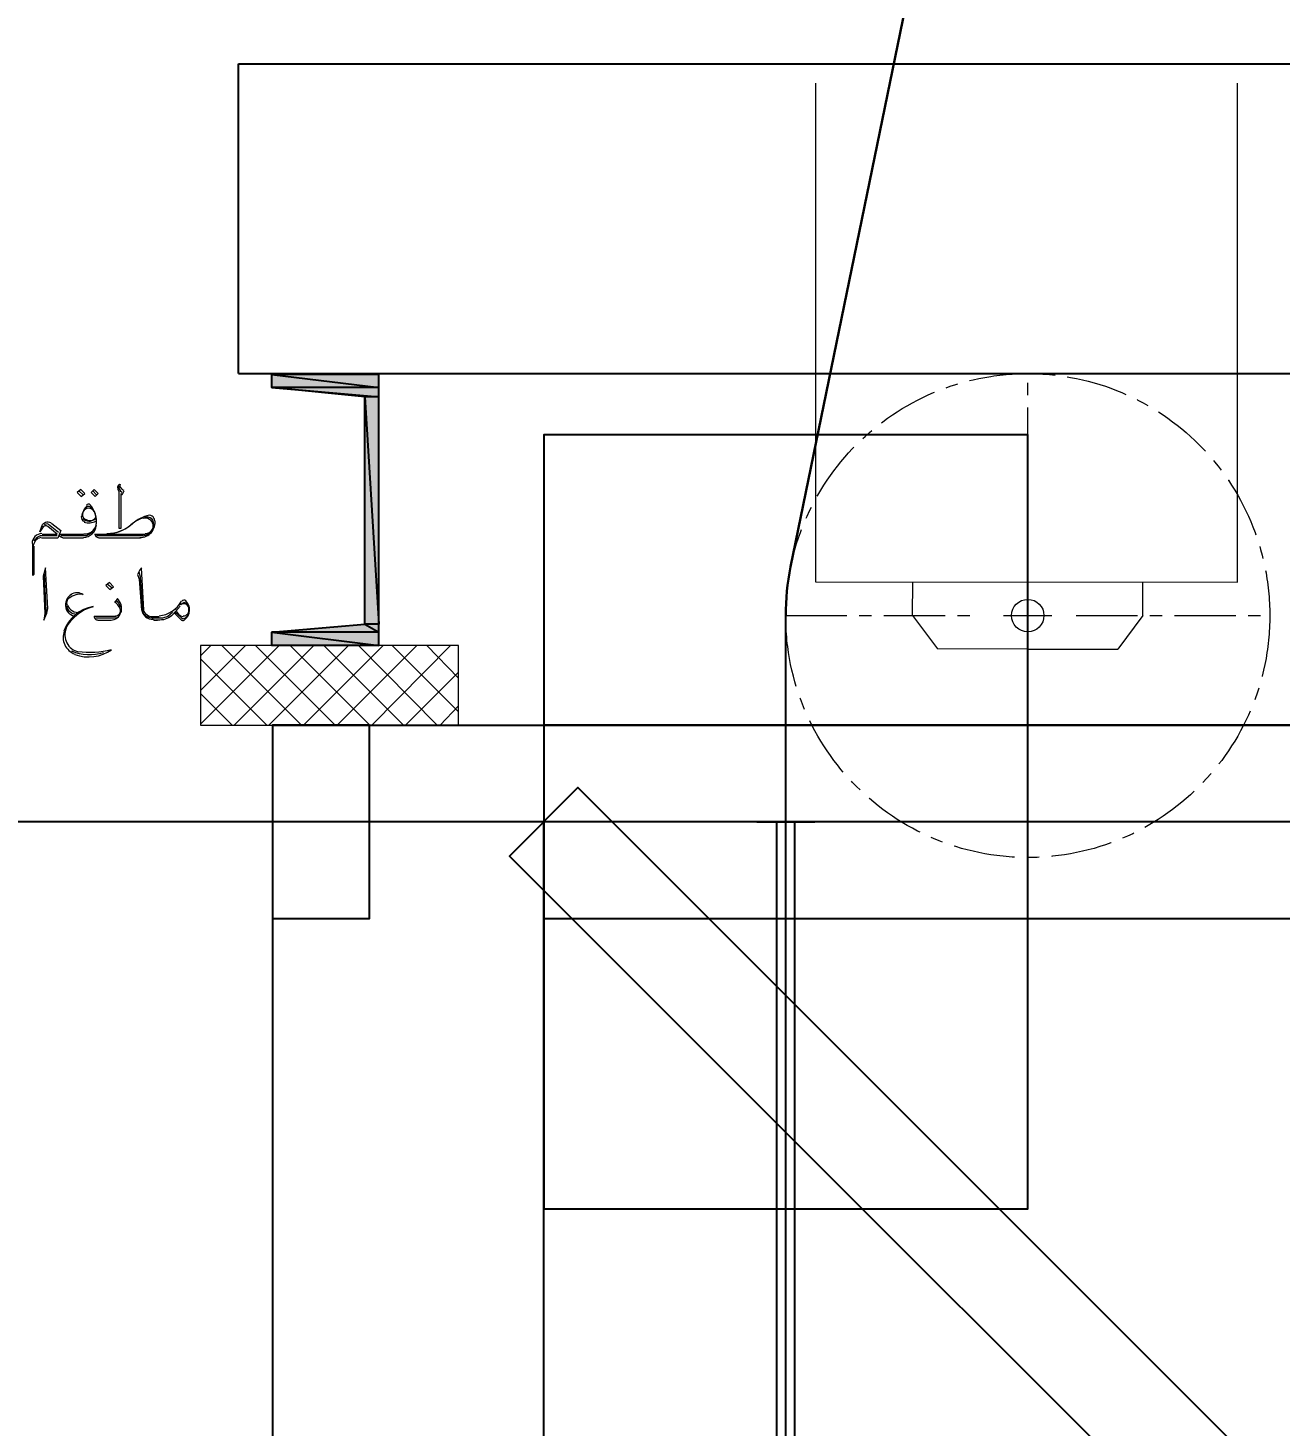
# Model space of a CAD drawing. Header units: millimetres. Extents: x -665 to 1024385, y -25305 to 3861.
# Drawn here: x 1384 to 2031, y -5875 to -5152 of the extents above; entities that cross this region are included whole.
import ezdxf

# ---------------------------------------------------------------- set-up
doc = ezdxf.new("R2010")
doc.units = ezdxf.units.MM
doc.linetypes.add('$1$CENTER', pattern=[50.8, 31.75, -6.35, 6.35, -6.35])
doc.layers.add('$1$Car', color=3, linetype='Continuous', lineweight=18)
doc.layers.add('$1$CL', color=2, linetype='$1$CENTER', lineweight=0)
for name, color, linetype in [('$1$PDF_0', 7, 'Continuous'), ('AA_Rail', 7, 'Continuous'), ('AA_Rope', 7, 'Continuous'), ('Steel', 7, 'Continuous')]:
    doc.layers.add(name, color=color, linetype=linetype)
doc.layers.add('AA_Datum', color=7, linetype='Continuous', plot=False)
doc.styles.add('Century Gothic$001H0', font='cent.shx')
doc.dimstyles.new('Copy of ISO-25', dxfattribs={"dimtxt": 250, "dimasz": 80, "dimexe": 1.25, "dimexo": 0.625, "dimtad": 1, "dimtxsty": 'Century Gothic$001H0', "dimblk": 'ARCHTICK', "dimcen": 2.5, "dimadec": 0, "dimazin": 0, "dimtfac": 1, "dimtmove": 0, "dimatfit": 3, "dimfxl": 1, "dimarcsym": 0})

# ---------------------------------------------------------------- blocks, each defined once
blk = doc.blocks.new('*U51')
at = {"layer": '$1$CL', "color": 0, "transparency": 16777216}
for p, q in [((0, 25), (0, 125.12)), ((-125.12, 0), (-25, 0)), ((25, 0), (125.12, 0)), ((0, -125.12), (0, -25))]:
    blk.add_line(p, q, dxfattribs=at)
at = {"layer": '$1$CL', "color": 0, "linetype": 'Continuous', "transparency": 16777216}
for p, q in [((0, -12.5), (0, 12.5)), ((-12.5, 0), (12.5, 0))]:
    blk.add_line(p, q, dxfattribs=at)
blk = doc.blocks.new('_ArchTick')
at = {"color": 0, "linetype": 'ByBlock', "const_width": 0.15}
blk.add_lwpolyline([(-0.5, -0.5), (0.5, 0.5)], dxfattribs=at)
blk = doc.blocks.new('*D95')
at = {"color": 0, "lineweight": -2, "transparency": 16777216}
for p, q in [((3250, -5562.37), (249.37, -5562.37)), ((250.62, -23062.37), (250.62, -5562.37)), ((3250, -23062.37), (249.37, -23062.37))]:
    blk.add_line(p, q, dxfattribs=at)
at = {"layer": 'Defpoints', "color": 0, "transparency": 16777216}
for p in [(250.62, -5562.37), (3250.62, -5562.37), (3250.62, -23062.37)]:
    blk.add_point(p, dxfattribs=at)
at = {"color": 0, "lineweight": -2, "transparency": 16777216, "xscale": 80, "yscale": 80, "zscale": 80}
for p, rotation in [((250.62, -5562.37), 90), ((250.62, -23062.37), 270)]:
    blk.add_blockref('_ArchTick', p, dxfattribs=dict(at, rotation=rotation))
at = {"color": 0, "transparency": 16777216, "insert": (125, -14312.37), "char_height": 250, "attachment_point": 5, "rotation": 90, "style": 'Century Gothic$001H0'}
blk.add_mtext('SHAFT TOTAL HEIGHT 17500', dxfattribs=at)

msp = doc.modelspace()

# ---------------------------------------------------------------- hatches: boundary and pattern name
at = {"true_color": 0x000007}
h = msp.add_hatch(color=7, dxfattribs=at)
h.paths.add_polyline_path([(1565.558, -5331.187), (1510.255, -5331.187), (1565.558, -5338.034)])
h.paths.add_polyline_path([(1510.255, -5331.187), (1565.558, -5338.034), (1510.255, -5338.034)])
h = msp.add_hatch(color=7, dxfattribs=at)
h.paths.add_polyline_path([(1565.558, -5338.034), (1510.255, -5338.034), (1565.558, -5342.774)])
h.paths.add_polyline_path([(1510.255, -5338.034), (1565.558, -5342.774), (1558.184, -5342.774)])
h = msp.add_hatch(color=7, dxfattribs=at)
h.paths.add_polyline_path([(1565.558, -5342.774), (1558.184, -5342.774), (1565.558, -5460.226)])
h.paths.add_polyline_path([(1558.184, -5342.774), (1565.558, -5460.226), (1558.184, -5460.226)])
h = msp.add_hatch(color=7, dxfattribs=at)
h.paths.add_polyline_path([(1565.558, -5460.226), (1558.184, -5460.226), (1565.558, -5464.44)])
h.paths.add_polyline_path([(1558.184, -5460.226), (1565.558, -5464.44), (1510.255, -5464.44)])
h = msp.add_hatch(color=7, dxfattribs=at)
h.paths.add_polyline_path([(1565.558, -5464.44), (1510.255, -5464.44), (1565.558, -5471.287)])
h.paths.add_polyline_path([(1510.255, -5464.44), (1565.558, -5471.287), (1510.255, -5471.287)])

# ---------------------------------------------------------------- linework, layer by layer
at = {"layer": '$1$Car', "ltscale": 4}
for p, q in [((1790.969, -5180.793), (1790.969, -5438.34)), ((2008.956, -5438.584), (2008.956, -5180.793)), ((1790.969, -5438.34), (2008.956, -5438.584)), ((1841.174, -5455.693), (1841.203, -5438.396)), ((1960.076, -5455.826), (1960.085, -5438.529)), ((1841.174, -5455.693), (1854.03, -5473.02)), ((1960.076, -5455.826), (1947.182, -5473.124)), ((1900.606, -5473.124), (1854.03, -5473.02)), ((1900.606, -5473.124), (1947.182, -5473.124))]:
    msp.add_line(p, q, dxfattribs=at)
msp.add_circle((1900.625, -5455.793), 8.379, dxfattribs=at)
at = {"layer": '$1$CL', "color": 1, "linetype": 'Continuous', "lineweight": 30}
msp.add_line((1910.921, -4783.068), (1778.171, -5430.693), dxfattribs=at)
at = {"layer": '$1$CL'}
msp.add_circle((1900.625, -5455.793), 125, dxfattribs=at)
at = {"layer": '$1$CL', "color": 1, "linetype": 'Continuous', "lineweight": 30}
msp.add_arc((1900.625, -5455.793), 125, 168.416006, 180, dxfattribs=at)
at = {"layer": '$1$PDF_0', "lineweight": 18}
for points in [[(1413.603, -5392.795), (1411.486, -5390.679), (1409.672, -5392.191), (1411.788, -5394.307)], [(1420.557, -5392.795), (1418.44, -5390.679), (1416.929, -5392.191), (1419.045, -5394.307)], [(1392.437, -5458.106), (1393.949, -5454.478), (1394.554, -5452.059), (1393.344, -5431.196), (1392.135, -5435.429), (1393.042, -5454.78)], [(1428.418, -5440.871), (1426.302, -5438.755), (1424.488, -5440.267), (1426.604, -5442.383)]]:
    msp.add_lwpolyline(points, close=True, dxfattribs=at)
for points in [[(1412.695, -5393.4), (1410.579, -5391.284)], [(1419.65, -5393.4), (1417.836, -5391.284)], [(1431.14, -5391.586), (1431.14, -5410.635), (1432.349, -5410.635), (1432.349, -5392.795), (1432.954, -5393.4), (1433.861, -5391.284)], [(1396.67, -5408.216), (1401.206, -5411.844), (1399.694, -5415.775), (1391.228, -5415.775)], [(1392.739, -5408.821), (1393.949, -5408.216), (1394.856, -5408.518), (1399.996, -5412.751)], [(1399.391, -5414.566), (1390.623, -5414.566), (1388.809, -5415.473), (1387.297, -5417.287)], [(1400.299, -5413.658), (1412.998, -5413.658)], [(1417.836, -5412.751), (1414.51, -5414.566), (1401.206, -5414.566)], [(1412.998, -5415.775), (1402.415, -5415.775)], [(1418.743, -5413.658), (1445.048, -5413.658)], [(1443.537, -5414.566), (1419.65, -5414.566)], [(1442.327, -5415.775), (1420.859, -5415.775)], [(1387.297, -5420.008), (1387.297, -5434.522), (1386.692, -5435.126), (1386.692, -5418.799)], [(1444.141, -5452.966), (1442.932, -5431.196), (1442.025, -5432.103), (1440.815, -5434.522), (1441.722, -5436.94), (1442.932, -5452.966)], [(1393.344, -5454.478), (1393.647, -5453.268), (1392.739, -5434.219)], [(1443.537, -5453.268), (1442.327, -5436.033), (1441.722, -5433.312)], [(1427.511, -5441.476), (1425.395, -5439.662)], [(1430.535, -5446.919), (1429.325, -5448.733)], [(1429.93, -5448.128), (1431.14, -5449.64), (1432.047, -5451.454)], [(1462.888, -5450.849), (1458.957, -5455.385)], [(1467.423, -5451.454), (1466.214, -5449.64), (1465.004, -5449.035), (1463.19, -5450.245)], [(1429.628, -5456.292), (1418.44, -5456.292)], [(1429.93, -5456.897), (1428.721, -5457.199), (1419.347, -5457.199)], [(1420.557, -5458.106), (1427.209, -5458.106)], [(1448.072, -5456.292), (1452.003, -5456.292)], [(1449.282, -5458.106), (1451.096, -5458.106)], [(1463.493, -5458.106), (1459.562, -5454.175)], [(1460.469, -5454.175), (1463.493, -5456.897), (1464.4, -5457.501), (1465.609, -5456.897), (1467.121, -5455.385)]]:
    msp.add_lwpolyline(points, dxfattribs=at)
for points in [[(1418.383, -5402.061, 0.6063276), (1412.753, -5402.061, 0.3859241), (1413.836, -5406.19)], [(1419.563, -5409.003, 0.2047363), (1416.451, -5398.564, 0.4329941), (1414.478, -5398.783)], [(1392.135, -5410.03), (1390.32, -5412.449), (1391.832, -5408.821, -0.5118638), (1396.495, -5408.214)], [(1391.53, -5413.658), (1399.391, -5413.658), (1394.554, -5409.728, 0.3544211), (1392.024, -5410.088)], [(1449.852, -5406.691, 0.4724467), (1445.606, -5404.181, 0.0944649), (1437.309, -5408.951)], [(1406.676, -5444.886, 0.3149514), (1403.766, -5451.745, 0.3621915), (1409.023, -5455.988)], [(1406.537, -5444.757, -0.3070834), (1412.778, -5444.912, 0.2047047), (1405.529, -5446.776)], [(1429.476, -5455.989, 0.5354861), (1431.86, -5452.34, 0.1259508), (1428.96, -5448.611)], [(1458.957, -5454.175), (1456.538, -5456.292), (1453.817, -5457.199), (1449.282, -5457.199, -0.3464882), (1443.238, -5453.179)], [(1465.167, -5457.984, 0.4567016), (1465.809, -5448.218, 0.4647375), (1463.739, -5448.406)], [(1459.047, -5455.197, -0.2125669), (1452.305, -5458.106), (1450.189, -5458.106)]]:
    msp.add_lwpolyline(points, format="xyb", dxfattribs=at)
for centre, radius, start, end in [((1433.105, -5389.923), 2.57, 125.45744, 214.526044), ((1434.313, -5388.411), 2.569, 168.381182, 258.98567), ((1434.013, -5389.318), 2.873, 172.341905, 247.149088), ((1422.824, -5406.553), 11.036, 136.415502, 170.451997), ((1415.567, -5401.111), 1.664, 20.870184, 150.975368), ((1402.266, -5408.064), 17.384, 4.157943, 20.375507), ((1414.056, -5405.041), 2.268, 170.202434, 253.018624), ((1415.87, -5402.32), 4.687, 224.452065, 311.966444), ((1412.544, -5408.367), 7.106, 272.594288, 353.822003), ((1413.451, -5407.461), 6.198, 266.817707, 5.005144), ((1415.568, -5400.204), 7.71, 252.766668, 299.049929), ((1416.173, -5402.622), 4.082, 236.550549, 320.944658), ((1424.035, -5392.343), 21.315, 272.547742, 308.349254), ((1425.244, -5394.157), 19.199, 269.450426, 312.259811), ((1447.316, -5418.648), 13.758, 105.583986, 132.527322), ((1442.176, -5407.762), 7.71, 269.451086, 9.122392), ((1444.897, -5409.577), 4.082, 12.96812, 105.110331), ((1445.804, -5408.367), 3.477, 48.049656, 113.02265), ((1444.898, -5409.275), 4.081, 269.615532, 10.779779), ((1444.594, -5408.67), 4.687, 343.676805, 41.929371), ((1391.681, -5418.648), 5.292, 92.412247, 179.927671), ((1391.682, -5420.16), 4.687, 99.649567, 176.073555), ((1402.263, -5413.508), 1.964, 179.690553, 270.309447), ((1420.707, -5413.508), 1.964, 179.690553, 270.309447), ((1442.781, -5407.158), 7.407, 273.184125, 303.682961), ((1421.313, -5470.654), 19.805, 99.909296, 159.856755), ((1423.43, -5472.771), 22.224, 104.447795, 152.456754), ((1409.521, -5449.489), 5.594, 190.743261, 268.787777), ((1407.404, -5449.186), 3.175, 130.164071, 203.350697), ((1410.428, -5447.674), 6.502, 206.299654, 276.21852), ((1424.639, -5452.512), 8.013, 348.953469, 43.822964), ((1448.828, -5451.908), 5.896, 186.108406, 272.066302), ((1448.526, -5451.303), 4.989, 198.093756, 274.526109), ((1450.642, -5441.324), 14.665, 275.169844, 331.737332), ((1464.853, -5452.21), 4.082, 185.9734, 264.0266), ((1464.551, -5452.512), 2.872, 11.221956, 133.47208), ((1464.551, -5453.117), 2.872, 268.686521, 18.540836), ((1420.405, -5456.141), 1.964, 179.690553, 270.309447), ((1427.058, -5452.814), 5.292, 268.545502, 346.587878), ((1450.036, -5456.141), 1.964, 179.690553, 270.309447), ((1464.249, -5457.048), 1.36, 219.123005, 308.196612), ((1411.638, -5467.026), 9.223, 159.661218, 250.269387), ((1412.243, -5465.816), 8.921, 157.518385, 257.184263), ((1416.172, -5451.304), 24.642, 247.483078, 286.793781), ((1415.568, -5456.443), 20.712, 250.076456, 304.947042), ((1416.172, -5432.252), 42.484, 261.761078, 285.138852)]:
    msp.add_arc(centre, radius, start, end, dxfattribs=at)
msp.add_line((1493.061, -5330.793), (1493.061, -5170.793))
for points in [[(1493.061, -5330.793), (3200.995, -5330.793), (3200.995, -5170.793)], [(1493.061, -5170.793), (3200.995, -5170.793)]]:
    msp.add_lwpolyline(points)
at = {"color": 7, "linetype": 'Continuous', "lineweight": -2, "true_color": 0x000007}
for points in [[(1565.558, -5331.187), (1510.255, -5331.187), (1565.558, -5338.034)], [(1510.255, -5331.187), (1565.558, -5338.034), (1510.255, -5338.034)], [(1565.558, -5338.034), (1510.255, -5338.034), (1565.558, -5342.774)], [(1510.255, -5338.034), (1565.558, -5342.774), (1558.184, -5342.774)], [(1565.558, -5342.774), (1558.184, -5342.774), (1565.558, -5460.226)], [(1558.184, -5342.774), (1565.558, -5460.226), (1558.184, -5460.226)], [(1558.184, -5460.226), (1565.558, -5464.44), (1510.255, -5464.44)], [(1565.558, -5460.226), (1558.184, -5460.226), (1565.558, -5464.44)], [(1565.558, -5464.44), (1510.255, -5464.44), (1565.558, -5471.287)], [(1510.255, -5464.44), (1565.558, -5471.287), (1510.255, -5471.287)]]:
    msp.add_lwpolyline(points, close=True, dxfattribs=at)
at = {"color": 7, "linetype": 'Continuous', "lineweight": 20, "true_color": 0x000007}
for points in [[(1565.558, -5331.187), (1565.558, -5471.287), (1565.558, -5471.287)], [(1558.184, -5342.774), (1558.184, -5460.226), (1558.184, -5460.226)], [(1510.255, -5464.44), (1510.255, -5471.287), (1510.255, -5464.44), (1558.184, -5460.226)], [(1473.387, -5476.553), (1478.654, -5471.287), (1478.654, -5471.287)], [(1473.387, -5494.461), (1496.561, -5471.287), (1496.561, -5471.287)], [(1473.387, -5511.842), (1513.942, -5471.287), (1513.942, -5471.287)], [(1525.529, -5512.368), (1484.447, -5471.287), (1484.447, -5471.287)], [(1490.768, -5512.368), (1531.849, -5471.287), (1531.849, -5471.287)], [(1542.91, -5512.368), (1501.828, -5471.287), (1501.828, -5471.287)], [(1508.675, -5512.368), (1549.757, -5471.287), (1549.757, -5471.287)], [(1510.255, -5471.287), (1565.558, -5471.287), (1565.558, -5471.287)], [(1560.817, -5512.368), (1519.736, -5471.287), (1519.736, -5471.287)], [(1526.583, -5512.368), (1567.664, -5471.287), (1567.664, -5471.287)], [(1578.198, -5512.368), (1537.116, -5471.287), (1537.116, -5471.287)], [(1543.963, -5512.368), (1585.045, -5471.287), (1585.045, -5471.287)], [(1595.579, -5512.368), (1555.024, -5471.287), (1555.024, -5471.287)], [(1561.871, -5512.368), (1602.426, -5471.287), (1602.426, -5471.287)], [(1606.639, -5505.521), (1572.404, -5471.287), (1572.404, -5471.287)], [(1606.639, -5488.141), (1590.312, -5471.287), (1590.312, -5471.287)], [(1507.622, -5512.368), (1473.387, -5478.133), (1473.387, -5478.133)], [(1579.251, -5512.368), (1606.639, -5484.98), (1606.639, -5484.98)], [(1489.714, -5512.368), (1473.387, -5496.041), (1473.387, -5496.041)], [(1597.159, -5512.368), (1606.639, -5502.361), (1606.639, -5502.361)]]:
    msp.add_lwpolyline(points, dxfattribs=at)
at = {"color": 7, "linetype": 'Continuous', "lineweight": 20}
msp.add_lwpolyline([(1606.639, -5471.287), (1473.387, -5471.287), (1473.387, -5512.368), (1606.639, -5512.368)], close=True, dxfattribs=at)
at = {"layer": 'AA_Datum'}
for p, q in [((1760.625, -5562.368), (1790.625, -5562.368)), ((1775.625, -23062.368), (1775.625, -5562.368))]:
    msp.add_line(p, q, dxfattribs=at)
at = {"layer": 'AA_Rail'}
for p, q in [((1770.975, -23062.368), (1770.975, -5562.368)), ((1780.275, -23062.368), (1780.275, -5562.368))]:
    msp.add_line(p, q, dxfattribs=at)
at = {"layer": 'AA_Rope'}
msp.add_line((1775.625, -6415.24), (1775.625, -5455.793), dxfattribs=at)
at = {"layer": 'Steel'}
msp.add_line((1510.625, -5512.368), (3190.625, -5512.368), dxfattribs=at)
for points in [[(1650.625, -5762.368), (1900.625, -5762.368), (1900.625, -5362.368), (1650.625, -5362.368)], [(1510.625, -5612.368), (1560.625, -5612.368), (1560.625, -5512.368), (1510.625, -5512.368)], [(1650.625, -5612.368), (3050.625, -5612.368), (3050.625, -5512.368), (1650.625, -5512.368)], [(3032.947, -6980.046), (1632.947, -5580.046), (1668.303, -5544.691), (3068.303, -6944.691)], [(1510.625, -23062.368), (1650.625, -23062.368), (1650.625, -5562.368), (1510.625, -5562.368)]]:
    msp.add_lwpolyline(points, close=True, dxfattribs=at)

# ---------------------------------------------------------------- block references
at = {"layer": '$1$CL'}
msp.add_blockref('*U51', (1900.625, -5455.793), dxfattribs=at)

# ---------------------------------------------------------------- dimensions: what is measured, and where the dimension line sits
dim = msp.add_linear_dim(base=(250.625, -5562.368), p1=(3250.625, -23062.368), p2=(3250.625, -5562.368), angle=90, text='SHAFT TOTAL HEIGHT <>', dimstyle='Copy of ISO-25')
dim.commit()
dim.dimension.update_dxf_attribs({"geometry": '*D95', "text_midpoint": (125, -14312.368)})

doc.saveas('drawing.dxf')
